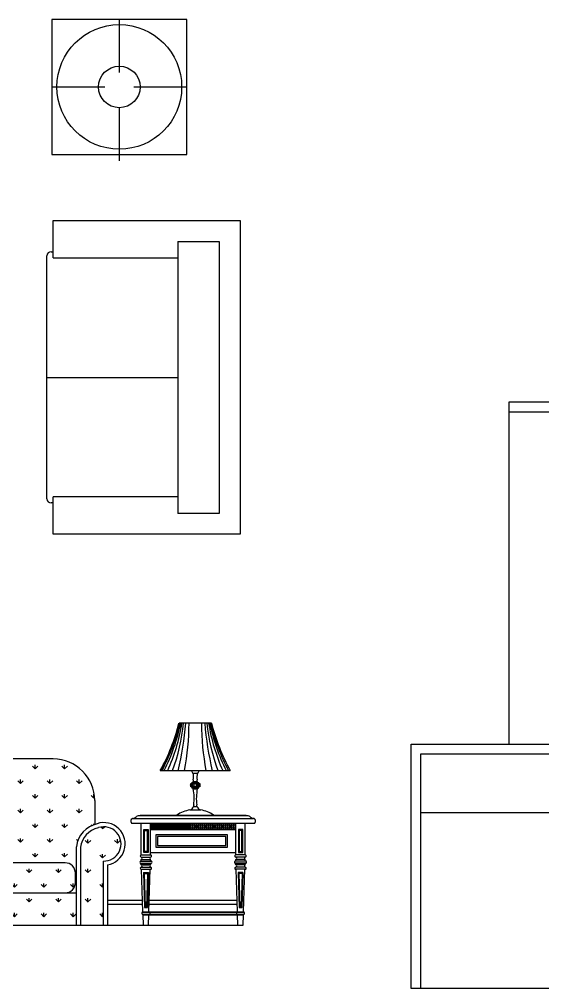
# Model space of a CAD drawing. Header units: inches. Extents: x 10.7 to 53.2, y 13 to 37.8.
# Drawn here: x 24.816 to 27.334, y 27.911 to 32.575 of the extents above; entities that cross this region are included whole.
import ezdxf

# ---------------------------------------------------------------- set-up
doc = ezdxf.new("R2010")
doc.units = ezdxf.units.IN
doc.header["$MEASUREMENT"] = 0
for name, color, linetype in [('02', 2, 'Continuous'), ('1', 1, 'Continuous'), ('4', 4, 'Continuous'), ('8', 8, 'Continuous')]:
    doc.layers.add(name, color=color, linetype=linetype)

msp = doc.modelspace()

# ---------------------------------------------------------------- hatches: boundary and pattern name
at = {"layer": '8'}
h = msp.add_hatch(dxfattribs=at)
h.set_pattern_fill('GRASS', color=256, scale=0.1, style=0)
h.set_pattern_definition([(90, (26.44739, 110.427285), (-0.07071068, 0.07071068), [0.01875, -0.12267136]), (45, (26.44739, 110.42729), (-0.07071068, 0.07071068), [0.01875, -0.08125]), (135, (26.44739, 110.42729), (-0.07071068, -0.07071068), [0.01875, -0.08125])])
h.paths.add_polyline_path([(23.7935, 28.466, -0.414214), (23.8435, 28.516), (25.0396, 28.516, -0.414214), (25.0896, 28.466), (25.0896, 28.5937, -0.28697), (25.1781, 28.7011), (25.1781, 28.816, 0.414214), (24.9781, 29.016), (23.7935, 29.016)])
h = msp.add_hatch(dxfattribs=at)
h.set_pattern_fill('GRASS', color=256, scale=0.1, style=0)
h.set_pattern_definition([(90, (-22.230634, 35.5401), (-0.07071068, 0.07071068), [0.01875, -0.12267136]), (45, (-22.23063, 35.5401), (-0.07071068, 0.07071068), [0.01875, -0.08125]), (135, (-22.23063, 35.5401), (-0.07071068, -0.07071068), [0.01875, -0.08125])])
h.paths.add_polyline_path([(23.7935, 28.466, 0.414214), (23.7435, 28.516), (23.1954, 28.516, 0.414214), (23.1454, 28.466), (23.1454, 28.4218, 0.414214), (23.1954, 28.3718), (23.7435, 28.3718, 0.414214), (23.7935, 28.4218)])
h.paths.add_polyline_path([(24.4416, 28.466, 0.414214), (24.3916, 28.516), (23.8609, 28.516), (23.8609, 28.3718), (24.3916, 28.3718, 0.414214), (24.4416, 28.4218)])
h.paths.add_polyline_path([(25.0853, 28.466, 0.414214), (25.0353, 28.516), (24.4916, 28.516, 0.414214), (24.4416, 28.466), (24.4416, 28.4218, 0.414214), (24.4916, 28.3718), (25.0353, 28.3718, 0.414214), (25.0853, 28.4218)])
h.paths.add_polyline_path([(23.8609, 28.3718), (23.1454, 28.3718), (23.1454, 28.216), (23.8609, 28.216)])
h.paths.add_polyline_path([(25.0896, 28.3718), (23.8609, 28.3718), (23.8609, 28.216), (25.0896, 28.216)])
h.paths.add_polyline_path([(25.2196, 28.5246, 1.200312), (25.1952, 28.6851, 0.314119), (25.1095, 28.5911), (25.1095, 28.216), (25.2196, 28.216)])
h.paths.add_polyline_path([(23.1255, 28.5911, 0.314119), (23.0399, 28.6851, 1.200312), (23.0154, 28.5246), (23.0154, 28.216), (23.1255, 28.216)])

# ---------------------------------------------------------------- linework, layer by layer
at = {"layer": '02'}
for p, q in [((25.2966, 32.5753), (25.2966, 32.3203)), ((24.9716, 32.2503), (25.2266, 32.2503)), ((25.3666, 32.2503), (25.6216, 32.2503)), ((25.2966, 32.1503), (25.2966, 31.8953)), ((24.9779, 31.6071), (25.8779, 31.6071)), ((24.9779, 31.4271), (24.9779, 31.6071)), ((25.8779, 31.6071), (25.8779, 30.0981)), ((25.5779, 31.5071), (25.7779, 31.5071)), ((25.5779, 31.5071), (25.5779, 30.1981)), ((25.7779, 31.5071), (25.7779, 30.1981)), ((24.9679, 31.4571), (24.9779, 31.4571)), ((24.9479, 30.2681), (24.9479, 31.4371)), ((24.9779, 31.4271), (25.5779, 31.4271)), ((24.9479, 30.8526), (25.5779, 30.8526)), ((25.5779, 30.2781), (24.9779, 30.2781)), ((24.9779, 30.0981), (24.9779, 30.2781)), ((24.9779, 30.2481), (24.9679, 30.2481)), ((25.7779, 30.1981), (25.5779, 30.1981)), ((25.8779, 30.0981), (24.9779, 30.0981)), ((24.9781, 29.016), (23.2569, 29.016)), ((25.6447, 28.8965), (25.6447, 28.8977)), ((25.6462, 28.8834), (25.6462, 28.8822)), ((25.6499, 28.8834), (25.6499, 28.8822)), ((25.6507, 28.875), (25.6507, 28.8718)), ((25.6523, 28.8965), (25.6523, 28.8977)), ((25.6541, 28.875), (25.6541, 28.8718)), ((25.6551, 28.8965), (25.6551, 28.8977)), ((25.6551, 28.8834), (25.6551, 28.8822)), ((25.6599, 28.875), (25.6599, 28.8718)), ((25.6641, 28.875), (25.6641, 28.8718)), ((25.6689, 28.8834), (25.6689, 28.8822)), ((25.6717, 28.8965), (25.6717, 28.8977)), ((25.672, 28.875), (25.672, 28.8718)), ((25.6741, 28.8965), (25.6741, 28.8977)), ((25.6741, 28.8834), (25.6741, 28.8822)), ((25.6805, 28.8965), (25.6805, 28.8977)), ((25.6821, 28.8834), (25.6821, 28.8822)), ((25.397, 28.746), (25.9075, 28.746)), ((25.4472, 28.676), (25.8574, 28.676)), ((25.4022, 28.554), (25.4472, 28.554)), ((25.4472, 28.566), (25.8574, 28.566)), ((25.9024, 28.554), (25.8574, 28.554)), ((25.2396, 28.336), (25.4084, 28.336)), ((25.2396, 28.318), (25.4089, 28.318)), ((25.4404, 28.318), (25.8641, 28.318)), ((25.4409, 28.336), (25.8636, 28.336)), ((25.4076, 28.281), (25.8969, 28.281)), ((25.4076, 28.278), (25.4076, 28.281)), ((25.4076, 28.278), (25.8969, 28.278)), ((25.4079, 28.269), (25.8968, 28.269)), ((25.4079, 28.269), (25.408, 28.266)), ((25.4421, 28.269), (25.442, 28.266)), ((25.4423, 28.278), (25.4423, 28.281)), ((25.8631, 28.278), (25.8631, 28.281)), ((25.8633, 28.269), (25.8634, 28.266)), ((25.8966, 28.269), (25.8965, 28.266)), ((25.8969, 28.278), (25.8969, 28.281)), ((25.408, 28.266), (25.8965, 28.266)), ((22.3313, 28.216), (25.8924, 28.216))]:
    msp.add_line(p, q, dxfattribs=at)
msp.add_lwpolyline([(25.6216, 32.5753), (24.9716, 32.5753), (24.9716, 31.9253), (25.6216, 31.9253)], close=True, dxfattribs=at)
msp.add_circle((25.2966, 32.2503), 0.3, dxfattribs=at)
for centre, radius, start, end in [((24.9679, 31.4371), 0.02, 90, 180), ((24.9679, 30.2681), 0.02, 180, 270), ((24.63, 29.4329), 0.9871, 331.3566, 345.6483), ((24.639, 29.4156), 0.9761, 332.155, 346.5273), ((24.6553, 29.3846), 0.9571, 333.6452, 348.1595), ((24.679, 29.3382), 0.931, 336.015, 350.732), ((24.7091, 29.2753), 0.9007, 339.4896, 354.4526), ((24.1733, 29.2974), 1.4468, 346.5008, 355.6703), ((24.2078, 29.2086), 1.4249, 349.9399, 359.1797), ((27.1161, 29.2086), 1.4249, 180.8203, 190.0601), ((27.1507, 29.2974), 1.4468, 184.3297, 193.4992), ((26.6149, 29.2753), 0.9007, 185.5474, 200.5104), ((26.645, 29.3382), 0.931, 189.268, 203.985), ((26.6687, 29.3846), 0.9571, 191.8405, 206.3548), ((26.685, 29.4156), 0.9761, 193.4727, 207.845), ((25.6523, 28.89), 0.0129, 149.8861, 210.9607), ((25.6546, 28.8901), 0.0139, 152.7094, 209.237), ((25.6581, 28.8901), 0.0156, 156.1195, 205.2257), ((25.6641, 28.89), 0.019, 160.2667, 200.5794), ((25.6554, 28.8828), 0.00862, 184.0401, 247.8042), ((25.658, 28.8828), 0.00921, 183.8584, 238.0117), ((25.6432, 28.9023), 0.00753, 321.9178, 3.5417), ((25.6732, 28.8899), 0.0237, 163.7886, 195.9495), ((25.6452, 28.9074), 0.00774, 316.5172, 0.6769), ((25.6635, 28.8838), 0.0124, 187.6833, 225.3948), ((25.6801, 28.8862), 0.0259, 188.9865, 205.7098), ((25.6856, 28.8899), 0.0298, 167.2587, 192.6901), ((25.6991, 28.8852), 0.0412, 184.2554, 194.4169), ((25.6448, 28.907), 0.0148, 340.4654, 0.6589), ((25.6791, 28.907), 0.0148, 179.3411, 199.5346), ((25.6249, 28.8852), 0.0412, 345.5831, 355.7446), ((25.6793, 28.9071), 0.0124, 179.3619, 223.4535), ((25.6439, 28.8862), 0.0259, 334.2902, 351.0135), ((25.6384, 28.8899), 0.0298, 347.3099, 12.7413), ((25.6769, 28.9015), 0.00887, 176.521, 205.7698), ((25.6604, 28.8838), 0.0124, 314.6052, 352.3167), ((25.666, 28.8828), 0.00921, 301.9883, 356.1416), ((25.6792, 28.902), 0.00832, 179.4152, 218.0104), ((25.6507, 28.8899), 0.0237, 344.0505, 16.2114), ((25.682, 28.9024), 0.00679, 182.5188, 223.7528), ((25.6599, 28.89), 0.019, 339.4206, 19.7333), ((25.683, 28.9021), 0.00486, 180.4286, 247.2886), ((25.6658, 28.8901), 0.0156, 334.7743, 23.8805), ((25.6717, 28.89), 0.0129, 329.0393, 30.1139), ((25.4095, 28.2735), 0.00482, 112.6259, 250.8738), ((25.4405, 28.2736), 0.00482, 289.1262, 67.3741), ((25.8649, 28.2736), 0.00482, 112.6259, 250.8738), ((25.895, 28.2735), 0.00482, 289.1262, 67.3741)]:
    msp.add_arc(centre, radius, start, end, dxfattribs=at)
at = {"layer": '1'}
for p, q in [((27.1721, 30.7343), (28.3485, 30.7343)), ((27.1721, 29.0873), (27.1721, 30.7343)), ((27.1721, 30.6873), (28.3015, 30.6873)), ((26.7015, 29.0873), (29.9956, 29.0873)), ((26.7015, 27.9108), (26.7015, 29.0873)), ((26.7485, 29.0402), (28.3485, 29.0402)), ((26.7485, 27.9108), (26.7485, 29.0402)), ((25.652, 28.9472), (25.672, 28.9472)), ((25.6455, 28.9021), (25.6785, 28.9021)), ((25.6502, 28.875), (25.6738, 28.875)), ((25.652, 28.9072), (25.672, 28.9072)), ((25.6738, 28.875), (25.6738, 28.8718)), ((25.6502, 28.8718), (25.6738, 28.8718)), ((25.1781, 28.816), (25.1781, 28.7011)), ((25.6534, 28.7876), (25.672, 28.7876)), ((25.9174, 28.742), (25.3871, 28.742)), ((25.397, 28.742), (25.397, 28.746)), ((25.6355, 28.7708), (25.6885, 28.7708)), ((25.9075, 28.742), (25.9075, 28.746)), ((26.7485, 28.7579), (28.3485, 28.7579)), ((25.9472, 28.706), (25.3573, 28.706)), ((25.3615, 28.73), (25.943, 28.73)), ((25.4022, 28.554), (25.4022, 28.706)), ((25.4472, 28.554), (25.4472, 28.706)), ((25.8574, 28.554), (25.8574, 28.706)), ((25.9024, 28.554), (25.9024, 28.706)), ((25.9525, 28.716), (25.9523, 28.716)), ((25.0896, 28.5937), (25.0896, 28.216)), ((25.1095, 28.5911), (25.1095, 28.216)), ((25.2196, 28.5246), (25.2196, 28.216)), ((25.2396, 28.5061), (25.2396, 28.216)), ((25.3992, 28.5246), (25.4502, 28.5246)), ((25.4022, 28.5071), (25.3992, 28.5146)), ((25.3992, 28.5146), (25.4502, 28.5146)), ((25.3992, 28.5121), (25.4502, 28.5121)), ((25.4022, 28.5441), (25.4472, 28.5441)), ((25.4022, 28.5321), (25.4472, 28.5321)), ((25.4022, 28.5271), (25.4022, 28.5321)), ((25.4022, 28.5071), (25.4472, 28.5071)), ((25.4472, 28.5271), (25.4472, 28.5321)), ((25.4472, 28.5071), (25.4472, 28.5121)), ((25.4502, 28.5271), (25.4502, 28.5246)), ((25.4502, 28.5121), (25.4502, 28.5146)), ((25.9054, 28.5246), (25.8544, 28.5246)), ((25.8574, 28.5071), (25.8544, 28.5146)), ((25.9054, 28.5146), (25.8544, 28.5146)), ((25.9054, 28.5121), (25.8544, 28.5121)), ((25.9024, 28.5441), (25.8574, 28.5441)), ((25.8574, 28.5271), (25.8574, 28.5321)), ((25.9024, 28.5321), (25.8574, 28.5321)), ((25.9024, 28.5071), (25.8574, 28.5071)), ((25.9024, 28.5271), (25.9024, 28.5321)), ((25.9024, 28.5071), (25.9024, 28.5121)), ((25.9054, 28.5271), (25.9054, 28.5246)), ((25.9054, 28.5121), (25.9054, 28.5146)), ((25.4022, 28.4951), (25.4472, 28.4951)), ((25.4022, 28.4851), (25.4472, 28.4851)), ((25.4101, 28.281), (25.4037, 28.4851)), ((25.4128, 28.4704), (25.4365, 28.4704)), ((25.4128, 28.4704), (25.4178, 28.301)), ((25.4169, 28.4654), (25.4217, 28.305)), ((25.4169, 28.4654), (25.4324, 28.4654)), ((25.4324, 28.4654), (25.4276, 28.305)), ((25.4365, 28.4704), (25.4315, 28.301)), ((25.4392, 28.281), (25.4456, 28.4851)), ((25.9024, 28.4951), (25.8574, 28.4951)), ((25.9024, 28.4851), (25.8574, 28.4851)), ((25.8653, 28.281), (25.8589, 28.4851)), ((25.8917, 28.4704), (25.868, 28.4704)), ((25.868, 28.4704), (25.873, 28.301)), ((25.8876, 28.4654), (25.8721, 28.4654)), ((25.8721, 28.4654), (25.8769, 28.305)), ((25.8876, 28.4654), (25.8828, 28.305)), ((25.8917, 28.4704), (25.8867, 28.301)), ((25.8944, 28.281), (25.9008, 28.4851)), ((23.1454, 28.3718), (25.0896, 28.3718)), ((25.4178, 28.301), (25.4315, 28.301)), ((25.4217, 28.305), (25.4276, 28.305)), ((25.8729, 28.3008), (25.8862, 28.3004)), ((25.8769, 28.3048), (25.8827, 28.3044)), ((25.4122, 28.216), (25.4106, 28.266)), ((25.4372, 28.216), (25.4387, 28.266)), ((25.8674, 28.216), (25.8658, 28.266)), ((25.8924, 28.216), (25.8939, 28.266)), ((28.3485, 27.9108), (26.7015, 27.9108))]:
    msp.add_line(p, q, dxfattribs=at)
for points in [[(25.7402, 29.1882), (25.5838, 29.1882)], [(25.4938, 28.9597), (25.8302, 28.9597)], [(25.6404, 28.8965), (25.6404, 28.8977), (25.6835, 28.8977), (25.6835, 28.8965)], [(25.6835, 28.8834), (25.6835, 28.8822), (25.6404, 28.8822), (25.6404, 28.8834)]]:
    msp.add_lwpolyline(points, dxfattribs=at)
for points in [[(25.4142, 28.676), (25.4352, 28.676), (25.4352, 28.566), (25.4142, 28.566)], [(25.8174, 28.651), (25.4722, 28.651), (25.4722, 28.591), (25.8174, 28.591)], [(25.8904, 28.676), (25.8694, 28.676), (25.8694, 28.566), (25.8904, 28.566)]]:
    msp.add_lwpolyline(points, close=True, dxfattribs=at)
msp.add_lwpolyline([(25.0353, 28.3718, 0.414214), (25.0853, 28.4218), (25.0853, 28.466, 0.414214), (25.0353, 28.516), (24.4916, 28.516, 0.414214), (24.4416, 28.466)], format="xyb", dxfattribs=at)
for centre, radius, start, end in [((24.6274, 29.4329), 0.9871, 331.3566, 345.6483), ((26.6965, 29.4329), 0.9871, 194.3517, 208.6434), ((24.9781, 28.816), 0.2, 0, 90), ((25.6686, 28.968), 0.0266, 198.1262, 231.376), ((25.5726, 28.9299), 0.0812, 350.2737, 12.2885), ((25.7514, 28.9299), 0.0812, 167.7115, 189.7263), ((25.6553, 28.968), 0.0267, 308.6979, 341.8781), ((25.6478, 28.8899), 0.00984, 138.2447, 221.7553), ((25.6404, 28.9024), 0.00511, 292.7236, 359.531), ((25.6524, 28.8826), 0.00795, 183.1134, 253.5183), ((25.6461, 28.907), 0.00584, 303.2857, 2.5179), ((25.7085, 28.9074), 0.0565, 171.0153, 180.1861), ((25.6154, 28.9074), 0.0565, 359.8139, 8.9847), ((25.6778, 28.907), 0.00584, 177.4821, 239.2185), ((25.6716, 28.8826), 0.00795, 286.4817, 356.8866), ((25.6762, 28.8899), 0.00984, 318.2447, 41.7553), ((25.4317, 28.8257), 0.2251, 352.1493, 11.837), ((25.8923, 28.8257), 0.2251, 168.163, 187.8507), ((25.6312, 28.7934), 0.023, 280.7377, 345.369), ((39.8711, 26.3136), 14.4313, 170.0996, 170.12924), ((11.4529, 26.3136), 14.4313, 9.87076, 9.9004), ((25.6929, 28.7916), 0.0213, 191.0157, 258.2407), ((25.3625, 28.749), 0.0189, 267.0722, 319.0255), ((25.3791, 28.7346), 0.003, 127.5535, 139.0255), ((25.3553, 28.7654), 0.0359, 307.5535, 312.8568), ((25.3873, 28.731), 0.0111, 91.0583, 132.8568), ((25.662, 28.6155), 0.1576, 99.6949, 124.0471), ((25.662, 28.6155), 0.1576, 55.9529, 80.3051), ((25.9172, 28.731), 0.0111, 47.1432, 88.9417), ((25.9492, 28.7654), 0.0359, 227.1432, 232.4465), ((25.9254, 28.7346), 0.003, 40.9745, 52.4465), ((25.942, 28.749), 0.0189, 220.9745, 272.9278), ((25.2198, 28.5766), 0.1312, 103.2633, 172.544), ((25.2221, 28.6071), 0.1026, 279.8305, 108.4563), ((25.2221, 28.6071), 0.0826, 268.2708, 108.4563), ((25.3669, 28.7168), 0.0149, 128.6182, 209.029), ((25.3589, 28.7111), 0.00527, 197.2159, 252.73), ((25.3657, 28.7143), 0.0163, 104.8763, 120.0013), ((25.9388, 28.7143), 0.0163, 59.9987, 75.1237), ((25.9376, 28.7168), 0.0149, 330.971, 51.3818), ((25.9456, 28.7111), 0.00527, 287.27, 342.7841), ((25.2198, 28.5766), 0.1112, 103.2633, 172.544), ((25.4022, 28.5491), 0.005, 89.9999, 270.0001), ((25.4472, 28.5491), 0.005, 269.9999, 90.0001), ((25.8574, 28.5491), 0.005, 89.9999, 270.0001), ((25.9024, 28.5491), 0.005, 269.9999, 90.0001), ((25.4003, 28.5196), 0.00512, 102.6742, 257.3258), ((25.3997, 28.5381), 0.0065, 292.6048, 67.3952), ((25.3997, 28.5011), 0.0065, 292.6048, 67.3952), ((25.4497, 28.5381), 0.0065, 112.6048, 247.3952), ((25.4497, 28.5011), 0.0065, 112.6048, 247.3952), ((25.449, 28.5196), 0.00512, 282.6742, 77.3258), ((25.8555, 28.5196), 0.00512, 102.6742, 257.3258), ((25.8549, 28.5381), 0.0065, 292.6048, 67.3952), ((25.8549, 28.5011), 0.0065, 292.6048, 67.3952), ((25.9049, 28.5381), 0.0065, 112.6048, 247.3952), ((25.9049, 28.5011), 0.0065, 112.6048, 247.3952), ((25.9042, 28.5196), 0.00512, 282.6742, 77.3258), ((25.4022, 28.4901), 0.005, 89.9999, 270.0001), ((25.4472, 28.4901), 0.005, 269.9999, 90.0001), ((25.8574, 28.4901), 0.005, 89.9999, 270.0001), ((25.9024, 28.4901), 0.005, 269.9999, 90.0001)]:
    msp.add_arc(centre, radius, start, end, dxfattribs=at)
at = {"layer": '4'}
for points in [[(25.4542, 28.699), (25.4502, 28.699, 0.414214), (25.4492, 28.698), (25.4492, 28.684, 0.414214), (25.4502, 28.683), (25.4542, 28.683, 0.414214), (25.4552, 28.684), (25.4552, 28.698, 0.414214)], [(25.464, 28.699), (25.46, 28.699, 0.414214), (25.459, 28.698), (25.459, 28.684, 0.414214), (25.46, 28.683), (25.464, 28.683, 0.414214), (25.465, 28.684), (25.465, 28.698, 0.414214)], [(25.474, 28.699), (25.47, 28.699, 0.414214), (25.469, 28.698), (25.469, 28.684, 0.414214), (25.47, 28.683), (25.474, 28.683, 0.414214), (25.475, 28.684), (25.475, 28.698, 0.414214)], [(25.484, 28.699), (25.48, 28.699, 0.414214), (25.479, 28.698), (25.479, 28.684, 0.414214), (25.48, 28.683), (25.484, 28.683, 0.414214), (25.485, 28.684), (25.485, 28.698, 0.414214)], [(25.494, 28.699), (25.49, 28.699, 0.414214), (25.489, 28.698), (25.489, 28.684, 0.414214), (25.49, 28.683), (25.494, 28.683, 0.414214), (25.495, 28.684), (25.495, 28.698, 0.414214)], [(25.504, 28.699), (25.5, 28.699, 0.414214), (25.499, 28.698), (25.499, 28.684, 0.414214), (25.5, 28.683), (25.504, 28.683, 0.414214), (25.505, 28.684), (25.505, 28.698, 0.414214)], [(25.514, 28.699), (25.51, 28.699, 0.414214), (25.509, 28.698), (25.509, 28.684, 0.414214), (25.51, 28.683), (25.514, 28.683, 0.414214), (25.515, 28.684), (25.515, 28.698, 0.414214)], [(25.524, 28.699), (25.52, 28.699, 0.414214), (25.519, 28.698), (25.519, 28.684, 0.414214), (25.52, 28.683), (25.524, 28.683, 0.414214), (25.525, 28.684), (25.525, 28.698, 0.414214)], [(25.534, 28.699), (25.53, 28.699, 0.414214), (25.529, 28.698), (25.529, 28.684, 0.414214), (25.53, 28.683), (25.534, 28.683, 0.414214), (25.535, 28.684), (25.535, 28.698, 0.414214)], [(25.544, 28.699), (25.54, 28.699, 0.414214), (25.539, 28.698), (25.539, 28.684, 0.414214), (25.54, 28.683), (25.544, 28.683, 0.414214), (25.545, 28.684), (25.545, 28.698, 0.414214)], [(25.554, 28.699), (25.55, 28.699, 0.414214), (25.549, 28.698), (25.549, 28.684, 0.414214), (25.55, 28.683), (25.554, 28.683, 0.414214), (25.555, 28.684), (25.555, 28.698, 0.414214)], [(25.564, 28.699), (25.56, 28.699, 0.414214), (25.559, 28.698), (25.559, 28.684, 0.414214), (25.56, 28.683), (25.564, 28.683, 0.414214), (25.565, 28.684), (25.565, 28.698, 0.414214)], [(25.574, 28.699), (25.57, 28.699, 0.414214), (25.569, 28.698), (25.569, 28.684, 0.414214), (25.57, 28.683), (25.574, 28.683, 0.414214), (25.575, 28.684), (25.575, 28.698, 0.414214)], [(25.584, 28.699), (25.58, 28.699, 0.414214), (25.579, 28.698), (25.579, 28.684, 0.414214), (25.58, 28.683), (25.584, 28.683, 0.414214), (25.585, 28.684), (25.585, 28.698, 0.414214)], [(25.594, 28.699), (25.59, 28.699, 0.414214), (25.589, 28.698), (25.589, 28.684, 0.414214), (25.59, 28.683), (25.594, 28.683, 0.414214), (25.595, 28.684), (25.595, 28.698, 0.414214)], [(25.604, 28.699), (25.6, 28.699, 0.414214), (25.599, 28.698), (25.599, 28.684, 0.414214), (25.6, 28.683), (25.604, 28.683, 0.414214), (25.605, 28.684), (25.605, 28.698, 0.414214)], [(25.614, 28.699), (25.61, 28.699, 0.414214), (25.609, 28.698), (25.609, 28.684, 0.414214), (25.61, 28.683), (25.614, 28.683, 0.414214), (25.615, 28.684), (25.615, 28.698, 0.414214)], [(25.624, 28.699), (25.62, 28.699, 0.414214), (25.619, 28.698), (25.619, 28.684, 0.414214), (25.62, 28.683), (25.624, 28.683, 0.414214), (25.625, 28.684), (25.625, 28.698, 0.414214)], [(25.634, 28.699), (25.63, 28.699, 0.414214), (25.629, 28.698), (25.629, 28.684, 0.414214), (25.63, 28.683), (25.634, 28.683, 0.414214), (25.635, 28.684), (25.635, 28.698, 0.414214)], [(25.6402, 28.699), (25.6442, 28.699, -0.414214), (25.6452, 28.698), (25.6452, 28.684, -0.414214), (25.6442, 28.683), (25.6402, 28.683, -0.414214), (25.6392, 28.684), (25.6392, 28.698, -0.414214)], [(25.6502, 28.699), (25.6542, 28.699, -0.414214), (25.6552, 28.698), (25.6552, 28.684, -0.414214), (25.6542, 28.683), (25.6502, 28.683, -0.414214), (25.6492, 28.684), (25.6492, 28.698, -0.414214)], [(25.6602, 28.699), (25.6642, 28.699, -0.414214), (25.6652, 28.698), (25.6652, 28.684, -0.414214), (25.6642, 28.683), (25.6602, 28.683, -0.414214), (25.6592, 28.684), (25.6592, 28.698, -0.414214)], [(25.6702, 28.699), (25.6742, 28.699, -0.414214), (25.6752, 28.698), (25.6752, 28.684, -0.414214), (25.6742, 28.683), (25.6702, 28.683, -0.414214), (25.6692, 28.684), (25.6692, 28.698, -0.414214)], [(25.6802, 28.699), (25.6842, 28.699, -0.414214), (25.6852, 28.698), (25.6852, 28.684, -0.414214), (25.6842, 28.683), (25.6802, 28.683, -0.414214), (25.6792, 28.684), (25.6792, 28.698, -0.414214)], [(25.6902, 28.699), (25.6942, 28.699, -0.414214), (25.6952, 28.698), (25.6952, 28.684, -0.414214), (25.6942, 28.683), (25.6902, 28.683, -0.414214), (25.6892, 28.684), (25.6892, 28.698, -0.414214)], [(25.7002, 28.699), (25.7042, 28.699, -0.414214), (25.7052, 28.698), (25.7052, 28.684, -0.414214), (25.7042, 28.683), (25.7002, 28.683, -0.414214), (25.6992, 28.684), (25.6992, 28.698, -0.414214)], [(25.7102, 28.699), (25.7142, 28.699, -0.414214), (25.7152, 28.698), (25.7152, 28.684, -0.414214), (25.7142, 28.683), (25.7102, 28.683, -0.414214), (25.7092, 28.684), (25.7092, 28.698, -0.414214)], [(25.7202, 28.699), (25.7242, 28.699, -0.414214), (25.7252, 28.698), (25.7252, 28.684, -0.414214), (25.7242, 28.683), (25.7202, 28.683, -0.414214), (25.7192, 28.684), (25.7192, 28.698, -0.414214)], [(25.7302, 28.699), (25.7342, 28.699, -0.414214), (25.7352, 28.698), (25.7352, 28.684, -0.414214), (25.7342, 28.683), (25.7302, 28.683, -0.414214), (25.7292, 28.684), (25.7292, 28.698, -0.414214)], [(25.7402, 28.699), (25.7442, 28.699, -0.414214), (25.7452, 28.698), (25.7452, 28.684, -0.414214), (25.7442, 28.683), (25.7402, 28.683, -0.414214), (25.7392, 28.684), (25.7392, 28.698, -0.414214)], [(25.7502, 28.699), (25.7542, 28.699, -0.414214), (25.7552, 28.698), (25.7552, 28.684, -0.414214), (25.7542, 28.683), (25.7502, 28.683, -0.414214), (25.7492, 28.684), (25.7492, 28.698, -0.414214)], [(25.7602, 28.699), (25.7642, 28.699, -0.414214), (25.7652, 28.698), (25.7652, 28.684, -0.414214), (25.7642, 28.683), (25.7602, 28.683, -0.414214), (25.7592, 28.684), (25.7592, 28.698, -0.414214)], [(25.7702, 28.699), (25.7742, 28.699, -0.414214), (25.7752, 28.698), (25.7752, 28.684, -0.414214), (25.7742, 28.683), (25.7702, 28.683, -0.414214), (25.7692, 28.684), (25.7692, 28.698, -0.414214)], [(25.7802, 28.699), (25.7842, 28.699, -0.414214), (25.7852, 28.698), (25.7852, 28.684, -0.414214), (25.7842, 28.683), (25.7802, 28.683, -0.414214), (25.7792, 28.684), (25.7792, 28.698, -0.414214)], [(25.7902, 28.699), (25.7942, 28.699, -0.414214), (25.7952, 28.698), (25.7952, 28.684, -0.414214), (25.7942, 28.683), (25.7902, 28.683, -0.414214), (25.7892, 28.684), (25.7892, 28.698, -0.414214)], [(25.8002, 28.699), (25.8042, 28.699, -0.414214), (25.8052, 28.698), (25.8052, 28.684, -0.414214), (25.8042, 28.683), (25.8002, 28.683, -0.414214), (25.7992, 28.684), (25.7992, 28.698, -0.414214)], [(25.8102, 28.699), (25.8142, 28.699, -0.414214), (25.8152, 28.698), (25.8152, 28.684, -0.414214), (25.8142, 28.683), (25.8102, 28.683, -0.414214), (25.8092, 28.684), (25.8092, 28.698, -0.414214)], [(25.8202, 28.699), (25.8242, 28.699, -0.414214), (25.8252, 28.698), (25.8252, 28.684, -0.414214), (25.8242, 28.683), (25.8202, 28.683, -0.414214), (25.8192, 28.684), (25.8192, 28.698, -0.414214)], [(25.8304, 28.699), (25.8344, 28.699, -0.414214), (25.8354, 28.698), (25.8354, 28.684, -0.414214), (25.8344, 28.683), (25.8304, 28.683, -0.414214), (25.8294, 28.684), (25.8294, 28.698, -0.414214)], [(25.8404, 28.699), (25.8444, 28.699, -0.414214), (25.8454, 28.698), (25.8454, 28.684, -0.414214), (25.8444, 28.683), (25.8404, 28.683, -0.414214), (25.8394, 28.684), (25.8394, 28.698, -0.414214)], [(25.8504, 28.699), (25.8544, 28.699, -0.414214), (25.8554, 28.698), (25.8554, 28.684, -0.414214), (25.8544, 28.683), (25.8504, 28.683, -0.414214), (25.8494, 28.684), (25.8494, 28.698, -0.414214)]]:
    msp.add_lwpolyline(points, format="xyb", close=True, dxfattribs=at)
for points in [[(25.4182, 28.672), (25.4312, 28.672), (25.4312, 28.57), (25.4182, 28.57)], [(25.8094, 28.643), (25.4802, 28.643), (25.4802, 28.599), (25.8094, 28.599)], [(25.8864, 28.672), (25.8734, 28.672), (25.8734, 28.57), (25.8864, 28.57)]]:
    msp.add_lwpolyline(points, close=True, dxfattribs=at)
msp.add_circle((25.2966, 32.2503), 0.1, dxfattribs=at)
for centre, start, end in [((25.4502, 28.698), 90, 180), ((25.4542, 28.698), 0, 90), ((25.46, 28.698), 90, 180), ((25.464, 28.698), 0, 90), ((25.47, 28.698), 90, 180), ((25.474, 28.698), 0, 90), ((25.48, 28.698), 90, 180), ((25.484, 28.698), 0, 90), ((25.49, 28.698), 90, 180), ((25.494, 28.698), 0, 90), ((25.5, 28.698), 90, 180), ((25.504, 28.698), 0, 90), ((25.51, 28.698), 90, 180), ((25.514, 28.698), 0, 90), ((25.52, 28.698), 90, 180), ((25.524, 28.698), 0, 90), ((25.53, 28.698), 90, 180), ((25.534, 28.698), 0, 90), ((25.54, 28.698), 90, 180), ((25.544, 28.698), 0, 90), ((25.55, 28.698), 90, 180), ((25.554, 28.698), 0, 90), ((25.56, 28.698), 90, 180), ((25.564, 28.698), 0, 90), ((25.57, 28.698), 90, 180), ((25.574, 28.698), 0, 90), ((25.58, 28.698), 90, 180), ((25.584, 28.698), 0, 90), ((25.59, 28.698), 90, 180), ((25.594, 28.698), 0, 90), ((25.6, 28.698), 90, 180), ((25.604, 28.698), 0, 90), ((25.61, 28.698), 90, 180), ((25.614, 28.698), 0, 90), ((25.62, 28.698), 90, 180), ((25.624, 28.698), 0, 90), ((25.63, 28.698), 90, 180), ((25.634, 28.698), 0, 90), ((25.6402, 28.698), 90, 180), ((25.6442, 28.698), 0, 90), ((25.6502, 28.698), 90, 180), ((25.6542, 28.698), 0, 90), ((25.6602, 28.698), 90, 180), ((25.6642, 28.698), 0, 90), ((25.6702, 28.698), 90, 180), ((25.6742, 28.698), 0, 90), ((25.6802, 28.698), 90, 180), ((25.6842, 28.698), 0, 90), ((25.6902, 28.698), 90, 180), ((25.6942, 28.698), 0, 90), ((25.7002, 28.698), 90, 180), ((25.7042, 28.698), 0, 90), ((25.7102, 28.698), 90, 180), ((25.7142, 28.698), 0, 90), ((25.7202, 28.698), 90, 180), ((25.7242, 28.698), 0, 90), ((25.7302, 28.698), 90, 180), ((25.7342, 28.698), 0, 90), ((25.7402, 28.698), 90, 180), ((25.7442, 28.698), 0, 90), ((25.7502, 28.698), 90, 180), ((25.7542, 28.698), 0, 90), ((25.7602, 28.698), 90, 180), ((25.7642, 28.698), 0, 90), ((25.7702, 28.698), 90, 180), ((25.7742, 28.698), 0, 90), ((25.7802, 28.698), 90, 180), ((25.7842, 28.698), 0, 90), ((25.7902, 28.698), 90, 180), ((25.7942, 28.698), 0, 90), ((25.8002, 28.698), 90, 180), ((25.8042, 28.698), 0, 90), ((25.8102, 28.698), 90, 180), ((25.8142, 28.698), 0, 90), ((25.8202, 28.698), 90, 180), ((25.8242, 28.698), 0, 90), ((25.8304, 28.698), 90, 180), ((25.8344, 28.698), 0, 90), ((25.8404, 28.698), 90, 180), ((25.8444, 28.698), 0, 90), ((25.8504, 28.698), 90, 180), ((25.8544, 28.698), 0, 90), ((25.4502, 28.684), 180, 270), ((25.4542, 28.684), 270, 0), ((25.46, 28.684), 180, 270), ((25.464, 28.684), 270, 0), ((25.47, 28.684), 180, 270), ((25.474, 28.684), 270, 0), ((25.48, 28.684), 180, 270), ((25.484, 28.684), 270, 0), ((25.49, 28.684), 180, 270), ((25.494, 28.684), 270, 0), ((25.5, 28.684), 180, 270), ((25.504, 28.684), 270, 0), ((25.51, 28.684), 180, 270), ((25.514, 28.684), 270, 0), ((25.52, 28.684), 180, 270), ((25.524, 28.684), 270, 0), ((25.53, 28.684), 180, 270), ((25.534, 28.684), 270, 0), ((25.54, 28.684), 180, 270), ((25.544, 28.684), 270, 0), ((25.55, 28.684), 180, 270), ((25.554, 28.684), 270, 0), ((25.56, 28.684), 180, 270), ((25.564, 28.684), 270, 0), ((25.57, 28.684), 180, 270), ((25.574, 28.684), 270, 0), ((25.58, 28.684), 180, 270), ((25.584, 28.684), 270, 0), ((25.59, 28.684), 180, 270), ((25.594, 28.684), 270, 0), ((25.6, 28.684), 180, 270), ((25.604, 28.684), 270, 0), ((25.61, 28.684), 180, 270), ((25.614, 28.684), 270, 0), ((25.62, 28.684), 180, 270), ((25.624, 28.684), 270, 0), ((25.63, 28.684), 180, 270), ((25.634, 28.684), 270, 0), ((25.6402, 28.684), 180, 270), ((25.6442, 28.684), 270, 0), ((25.6502, 28.684), 180, 270), ((25.6542, 28.684), 270, 0), ((25.6602, 28.684), 180, 270), ((25.6642, 28.684), 270, 0), ((25.6702, 28.684), 180, 270), ((25.6742, 28.684), 270, 0), ((25.6802, 28.684), 180, 270), ((25.6842, 28.684), 270, 0), ((25.6902, 28.684), 180, 270), ((25.6942, 28.684), 270, 0), ((25.7002, 28.684), 180, 270), ((25.7042, 28.684), 270, 0), ((25.7102, 28.684), 180, 270), ((25.7142, 28.684), 270, 0), ((25.7202, 28.684), 180, 270), ((25.7242, 28.684), 270, 0), ((25.7302, 28.684), 180, 270), ((25.7342, 28.684), 270, 0), ((25.7402, 28.684), 180, 270), ((25.7442, 28.684), 270, 0), ((25.7502, 28.684), 180, 270), ((25.7542, 28.684), 270, 0), ((25.7602, 28.684), 180, 270), ((25.7642, 28.684), 270, 0), ((25.7702, 28.684), 180, 270), ((25.7742, 28.684), 270, 0), ((25.7802, 28.684), 180, 270), ((25.7842, 28.684), 270, 0), ((25.7902, 28.684), 180, 270), ((25.7942, 28.684), 270, 0), ((25.8002, 28.684), 180, 270), ((25.8042, 28.684), 270, 0), ((25.8102, 28.684), 180, 270), ((25.8142, 28.684), 270, 0), ((25.8202, 28.684), 180, 270), ((25.8242, 28.684), 270, 0), ((25.8304, 28.684), 180, 270), ((25.8344, 28.684), 270, 0), ((25.8404, 28.684), 180, 270), ((25.8444, 28.684), 270, 0), ((25.8504, 28.684), 180, 270), ((25.8544, 28.684), 270, 0)]:
    msp.add_arc(centre, 0.003, start, end, dxfattribs=at)

doc.saveas('drawing.dxf')
